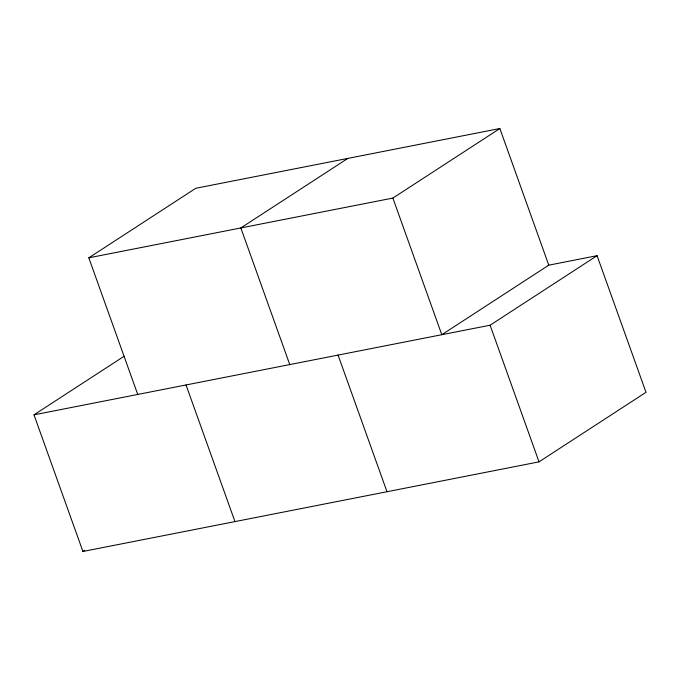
<?xml version="1.0" encoding="UTF-8"?>
<svg xmlns="http://www.w3.org/2000/svg" width="680" height="680" viewBox="0 0 680 680"><rect width="100%" height="100%" fill="white"/><g stroke="black" fill="none" stroke-linecap="round" stroke-linejoin="round"><path stroke-width="1.02" d="M137.734 394.451L88.816 257.822L195.789 188.275L499.86 128.529L548.777 265.166L441.796 334.713L392.878 198.076L499.86 128.529M347.828 158.406L240.848 227.945L289.765 364.582M548.139 265.293L597.074 255.68L646 392.309L539.019 461.856L82.926 551.471L34 414.834L124.185 356.209M82.926 551.471L84.694 550.315M34 414.834L490.101 325.219L597.074 255.68M88.816 257.822L392.878 198.076M490.101 325.219L539.019 461.856M338.062 355.087L386.988 491.725M186.031 384.965L234.957 521.594"/></g></svg>
